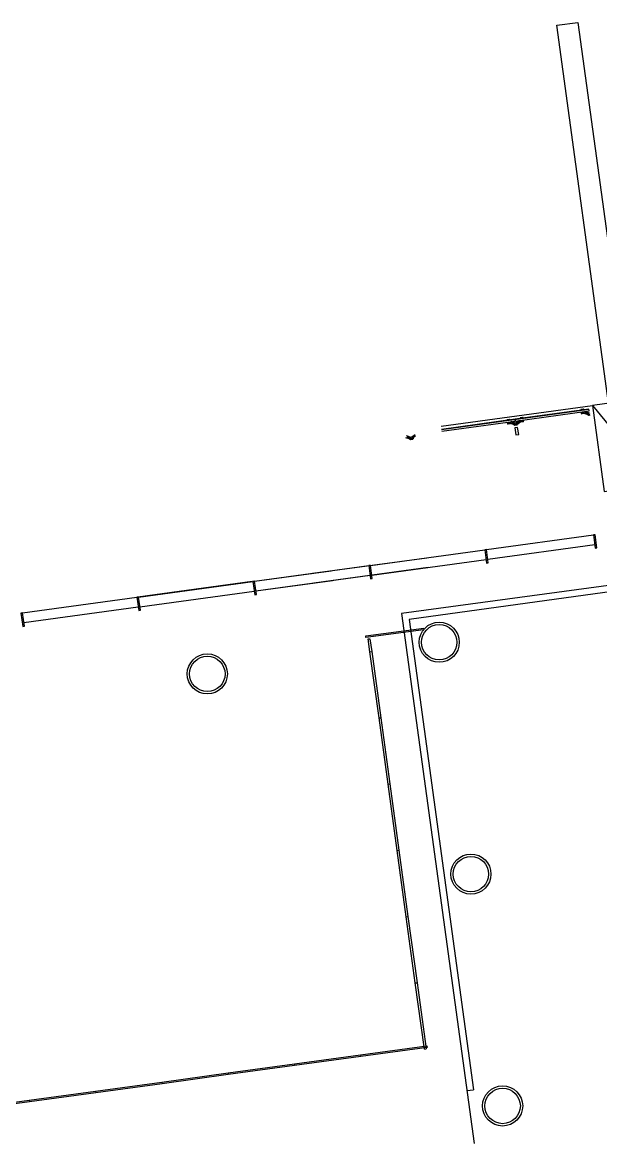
# Model space of a CAD drawing. Header units: millimetres. Extents: x -162945 to 7560, y -3558 to 130718.
# Drawn here: x -151702 to -143059, y 106128 to 122898 of the extents above; entities that cross this region are included whole.
import ezdxf

# ---------------------------------------------------------------- set-up
doc = ezdxf.new("R2010")
doc.units = ezdxf.units.MM
doc.header["$LTSCALE"] = 5
for name, color, linetype in [('A-GLAZ', 140, 'Continuous'), ('A-GLAZ-CWMG', 3, 'Continuous'), ('A-HOLE', 2, 'Continuous'), ('A—\\M+5C3C5\\M+5B4B0', 135, 'Continuous'), ('A—\\M+5C7BD\\M+5CCE5', 7, 'Continuous'), ('E-COLS-F3$0$0S-COLS-LINE', 4, 'Continuous')]:
    doc.layers.add(name, color=color, linetype=linetype)

msp = doc.modelspace()

# ---------------------------------------------------------------- linework, layer by layer
at = {"layer": 'A-GLAZ', "color": 8}
for p, q in [((-143353, 117111), (-143347, 117112)), ((-143353, 117111), (-143351, 117096)), ((-143352, 117070), (-143350, 117055)), ((-143347, 117112), (-143313, 117117)), ((-143347, 117071), (-143343, 117041)), ((-143308, 117061), (-143343, 117056)), ((-143311, 117102), (-143313, 117117)), ((-143303, 117047), (-143308, 117077)), ((-143308, 117061), (-143290, 117064)), ((-143224, 117053), (-143292, 117079)), ((-143290, 117064), (-143221, 117038)), ((-144457, 116960), (-144452, 116961)), ((-144457, 116960), (-144452, 116961)), ((-144457, 116960), (-144455, 116945)), ((-144457, 116960), (-144455, 116945)), ((-144457, 116919), (-144455, 116904)), ((-144457, 116919), (-144455, 116904)), ((-144448, 116905), (-144455, 116904)), ((-144448, 116905), (-144455, 116904)), ((-144452, 116961), (-144418, 116966)), ((-144452, 116961), (-144418, 116966)), ((-144452, 116920), (-144448, 116890)), ((-144452, 116920), (-144448, 116890)), ((-144412, 116910), (-144448, 116905)), ((-144412, 116910), (-144448, 116905)), ((-144442, 116891), (-144448, 116890)), ((-144442, 116891), (-144448, 116890)), ((-144408, 116896), (-144442, 116891)), ((-144408, 116896), (-144442, 116891)), ((-144416, 116951), (-144418, 116966)), ((-144416, 116951), (-144418, 116966)), ((-144408, 116896), (-144412, 116926)), ((-144408, 116896), (-144412, 116926)), ((-144412, 116910), (-144395, 116913)), ((-144412, 116910), (-144395, 116913)), ((-144361, 116882), (-144409, 116900)), ((-144361, 116882), (-144409, 116900)), ((-144328, 116902), (-144397, 116928)), ((-144328, 116902), (-144397, 116928)), ((-144395, 116913), (-144326, 116887)), ((-144395, 116913), (-144326, 116887)), ((-144269, 116945), (-144328, 116902)), ((-144269, 116945), (-144328, 116902)), ((-144326, 116887), (-144267, 116930)), ((-144326, 116887), (-144267, 116930)), ((-144326, 116887), (-144291, 116892)), ((-144326, 116887), (-144291, 116892)), ((-144326, 116887), (-144309, 116889)), ((-144326, 116887), (-144309, 116889)), ((-144309, 116889), (-144291, 116892)), ((-144309, 116889), (-144291, 116892)), ((-144304, 116875), (-144306, 116890)), ((-144304, 116875), (-144306, 116890)), ((-144304, 116875), (-144306, 116890)), ((-144304, 116875), (-144306, 116890)), ((-144304, 116875), (-144306, 116890)), ((-144304, 116875), (-144306, 116890)), ((-144304, 116875), (-144306, 116890)), ((-144304, 116875), (-144306, 116890)), ((-144301, 116890), (-144302, 116894)), ((-144301, 116890), (-144302, 116894)), ((-144301, 116890), (-144302, 116894)), ((-144301, 116890), (-144302, 116894)), ((-144250, 116922), (-144291, 116892)), ((-144250, 116922), (-144291, 116892)), ((-144267, 116930), (-144249, 116933)), ((-144267, 116930), (-144249, 116933)), ((-144259, 116987), (-144225, 116992)), ((-144259, 116987), (-144225, 116992)), ((-144259, 116987), (-144257, 116972)), ((-144259, 116987), (-144257, 116972)), ((-144254, 116947), (-144250, 116917)), ((-144254, 116947), (-144250, 116917)), ((-144216, 116922), (-144250, 116917)), ((-144216, 116922), (-144250, 116917)), ((-144214, 116937), (-144249, 116933)), ((-144214, 116937), (-144249, 116933)), ((-144225, 116992), (-144220, 116993)), ((-144225, 116992), (-144220, 116993)), ((-144218, 116978), (-144220, 116993)), ((-144218, 116978), (-144220, 116993)), ((-144210, 116923), (-144216, 116922)), ((-144210, 116923), (-144216, 116922)), ((-144210, 116923), (-144214, 116953)), ((-144210, 116923), (-144214, 116953)), ((-144207, 116938), (-144214, 116937)), ((-144207, 116938), (-144214, 116937)), ((-144207, 116938), (-144209, 116953)), ((-144207, 116938), (-144209, 116953)), ((-143343, 117056), (-143350, 117055)), ((-143337, 117042), (-143343, 117041)), ((-143303, 117047), (-143337, 117042)), ((-143257, 117033), (-143304, 117051)), ((-143257, 117033), (-143221, 117038)), ((-143257, 117033), (-143239, 117035)), ((-143247, 117038), (-143246, 117034)), ((-143247, 117038), (-143246, 117034)), ((-143241, 117035), (-143239, 117020)), ((-143241, 117035), (-143239, 117020)), ((-143241, 117035), (-143239, 117020)), ((-143241, 117035), (-143239, 117020)), ((-143239, 117035), (-143221, 117038)), ((-143219, 117023), (-143239, 117020)), ((-143219, 117023), (-143239, 117020)), ((-143233, 117021), (-143239, 117020)), ((-143233, 117021), (-143239, 117020)), ((-143219, 117023), (-143233, 117021)), ((-143219, 117023), (-143233, 117021)), ((-145829, 116732), (-145889, 116688)), ((-145829, 116732), (-145889, 116688)), ((-144361, 116882), (-144326, 116887)), ((-144361, 116882), (-144326, 116887)), ((-144361, 116882), (-144344, 116884)), ((-144361, 116882), (-144344, 116884)), ((-144352, 116887), (-144351, 116883)), ((-144352, 116887), (-144351, 116883)), ((-144352, 116887), (-144351, 116883)), ((-144352, 116887), (-144351, 116883)), ((-144346, 116884), (-144344, 116869)), ((-144346, 116884), (-144344, 116869)), ((-144346, 116884), (-144344, 116869)), ((-144346, 116884), (-144344, 116869)), ((-144346, 116884), (-144344, 116869)), ((-144346, 116884), (-144344, 116869)), ((-144346, 116884), (-144344, 116869)), ((-144346, 116884), (-144344, 116869)), ((-144344, 116884), (-144326, 116887)), ((-144344, 116884), (-144326, 116887)), ((-144310, 116874), (-144344, 116869)), ((-144310, 116874), (-144344, 116869)), ((-144310, 116874), (-144344, 116869)), ((-144310, 116874), (-144344, 116869)), ((-144338, 116870), (-144344, 116869)), ((-144338, 116870), (-144344, 116869)), ((-144338, 116870), (-144344, 116869)), ((-144338, 116870), (-144344, 116869)), ((-144298, 116840), (-144341, 116834)), ((-144341, 116834), (-144327, 116731)), ((-144304, 116875), (-144338, 116870)), ((-144304, 116875), (-144338, 116870)), ((-144304, 116875), (-144338, 116870)), ((-144304, 116875), (-144338, 116870)), ((-144327, 116731), (-144283, 116737)), ((-144304, 116875), (-144310, 116874)), ((-144304, 116875), (-144310, 116874)), ((-144304, 116875), (-144310, 116874)), ((-144304, 116875), (-144310, 116874)), ((-144283, 116737), (-144298, 116840)), ((-145922, 116669), (-145969, 116687)), ((-145922, 116669), (-145969, 116687)), ((-145889, 116688), (-145958, 116714)), ((-145889, 116688), (-145958, 116714)), ((-145955, 116699), (-145887, 116674)), ((-145955, 116699), (-145887, 116674)), ((-145922, 116669), (-145904, 116671)), ((-145922, 116669), (-145904, 116671)), ((-145922, 116669), (-145904, 116671)), ((-145922, 116669), (-145904, 116671)), ((-145912, 116674), (-145911, 116670)), ((-145912, 116674), (-145911, 116670)), ((-145912, 116674), (-145911, 116670)), ((-145912, 116674), (-145911, 116670)), ((-145907, 116671), (-145904, 116656)), ((-145907, 116671), (-145904, 116656)), ((-145907, 116671), (-145904, 116656)), ((-145907, 116671), (-145904, 116656)), ((-145907, 116671), (-145904, 116656)), ((-145907, 116671), (-145904, 116656)), ((-145907, 116671), (-145904, 116656)), ((-145907, 116671), (-145904, 116656)), ((-145904, 116671), (-145887, 116674)), ((-145904, 116671), (-145887, 116674)), ((-145871, 116661), (-145904, 116656)), ((-145871, 116661), (-145904, 116656)), ((-145871, 116661), (-145904, 116656)), ((-145871, 116661), (-145904, 116656)), ((-145899, 116657), (-145904, 116656)), ((-145899, 116657), (-145904, 116656)), ((-145899, 116657), (-145904, 116656)), ((-145899, 116657), (-145904, 116656)), ((-145865, 116661), (-145899, 116657)), ((-145865, 116661), (-145899, 116657)), ((-145865, 116661), (-145899, 116657)), ((-145865, 116661), (-145899, 116657)), ((-145887, 116674), (-145827, 116717)), ((-145887, 116674), (-145827, 116717)), ((-145887, 116674), (-145852, 116678)), ((-145887, 116674), (-145852, 116678)), ((-145887, 116674), (-145869, 116676)), ((-145887, 116674), (-145869, 116676)), ((-145865, 116661), (-145871, 116661)), ((-145865, 116661), (-145871, 116661)), ((-145865, 116661), (-145871, 116661)), ((-145865, 116661), (-145871, 116661)), ((-145869, 116676), (-145852, 116678)), ((-145869, 116676), (-145852, 116678)), ((-145865, 116661), (-145867, 116676)), ((-145865, 116661), (-145867, 116676)), ((-145865, 116661), (-145867, 116676)), ((-145865, 116661), (-145867, 116676)), ((-145865, 116661), (-145867, 116676)), ((-145865, 116661), (-145867, 116676)), ((-145865, 116661), (-145867, 116676)), ((-145865, 116661), (-145867, 116676)), ((-145862, 116677), (-145862, 116681)), ((-145862, 116677), (-145862, 116681)), ((-145862, 116677), (-145862, 116681)), ((-145862, 116677), (-145862, 116681))]:
    msp.add_line(p, q, dxfattribs=at)
at = {"layer": 'A-GLAZ-CWMG', "color": 8}
for p, q in [((-144765, 115014), (-143165, 115233)), ((-143141, 115236), (-143165, 115233)), ((-143165, 115233), (-143138, 115034)), ((-143114, 115038), (-143141, 115236)), ((-143145, 115084), (-144744, 114865)), ((-147365, 114659), (-145656, 114892)), ((-146498, 114777), (-144789, 115011)), ((-144765, 115014), (-144789, 115011)), ((-144789, 115011), (-144762, 114812)), ((-144737, 114816), (-144765, 115014)), ((-143138, 115034), (-143114, 115038)), ((-148232, 114540), (-146523, 114774)), ((-145636, 114744), (-147345, 114510)), ((-146498, 114777), (-146523, 114774)), ((-146523, 114774), (-146496, 114575)), ((-146471, 114579), (-146498, 114777)), ((-144769, 114862), (-146478, 114628)), ((-144762, 114812), (-144737, 114816)), ((-148232, 114540), (-147086, 114697)), ((-146503, 114625), (-148212, 114391)), ((-147066, 114548), (-148212, 114391)), ((-146496, 114575), (-146471, 114579)), ((-148269, 114535), (-149979, 114301)), ((-149966, 114303), (-148257, 114537)), ((-148237, 114388), (-149946, 114154)), ((-148237, 114388), (-149946, 114154)), ((-148232, 114540), (-148257, 114537)), ((-148232, 114540), (-148257, 114537)), ((-148232, 114540), (-148257, 114537)), ((-148257, 114537), (-148230, 114338)), ((-148257, 114537), (-148230, 114338)), ((-148257, 114537), (-148230, 114338)), ((-148205, 114342), (-148232, 114540)), ((-148205, 114342), (-148232, 114540)), ((-148205, 114342), (-148232, 114540)), ((-151700, 114066), (-149991, 114300)), ((-151700, 114066), (-149991, 114300)), ((-149966, 114303), (-149991, 114300)), ((-149966, 114303), (-149991, 114300)), ((-149966, 114303), (-149991, 114300)), ((-149991, 114300), (-149964, 114101)), ((-149991, 114300), (-149964, 114101)), ((-149991, 114300), (-149964, 114101)), ((-149939, 114105), (-149966, 114303)), ((-149939, 114105), (-149966, 114303)), ((-149939, 114105), (-149966, 114303)), ((-148230, 114338), (-148205, 114342)), ((-148230, 114338), (-148205, 114342)), ((-148230, 114338), (-148205, 114342)), ((-151700, 114066), (-151725, 114063)), ((-151725, 114063), (-151698, 113865)), ((-151673, 113868), (-151700, 114066)), ((-149971, 114151), (-151680, 113917)), ((-149971, 114151), (-151680, 113917)), ((-149964, 114101), (-149939, 114105)), ((-149964, 114101), (-149939, 114105)), ((-149964, 114101), (-149939, 114105)), ((-151698, 113865), (-151673, 113868)), ((-146570, 113721), (-145702, 113840)), ((-146567, 113696), (-146570, 113721)), ((-145705, 113814), (-146567, 113696)), ((-146532, 113676), (-146506, 113680)), ((-146532, 113676), (-146506, 113680)), ((-146506, 113485), (-146532, 113676)), ((-146506, 113485), (-146532, 113676)), ((-146506, 113680), (-146480, 113489)), ((-146506, 113680), (-146480, 113489)), ((-146506, 113485), (-146480, 113489)), ((-146506, 113485), (-146480, 113489)), ((-146506, 113485), (-146480, 113489)), ((-146506, 113485), (-146480, 113489)), ((-146370, 112495), (-146506, 113485)), ((-146370, 112495), (-146506, 113485)), ((-146480, 113489), (-146345, 112498)), ((-146480, 113489), (-146345, 112498)), ((-146370, 112495), (-146345, 112498)), ((-146370, 112495), (-146345, 112498)), ((-146370, 112495), (-146345, 112498)), ((-146370, 112495), (-146345, 112498)), ((-146235, 111504), (-146370, 112495)), ((-146235, 111504), (-146370, 112495)), ((-146345, 112498), (-146209, 111507)), ((-146345, 112498), (-146209, 111507)), ((-146235, 111504), (-146209, 111507)), ((-146235, 111504), (-146209, 111507)), ((-146235, 111504), (-146209, 111507)), ((-146235, 111504), (-146209, 111507)), ((-146099, 110513), (-146235, 111504)), ((-146099, 110513), (-146235, 111504)), ((-146209, 111507), (-146074, 110516)), ((-146209, 111507), (-146074, 110516)), ((-146099, 110513), (-146074, 110516)), ((-146099, 110513), (-146074, 110516)), ((-146099, 110513), (-146074, 110516)), ((-146099, 110513), (-146074, 110516)), ((-146074, 110516), (-145939, 109526)), ((-146074, 110516), (-145939, 109526)), ((-145964, 109522), (-146099, 110513)), ((-145964, 109522), (-146099, 110513)), ((-145964, 109522), (-145939, 109526)), ((-145964, 109522), (-145939, 109526)), ((-145964, 109522), (-145939, 109526)), ((-145964, 109522), (-145939, 109526)), ((-145828, 108531), (-145964, 109522)), ((-145828, 108531), (-145964, 109522)), ((-145939, 109526), (-145803, 108535)), ((-145939, 109526), (-145803, 108535)), ((-145828, 108531), (-145803, 108535)), ((-145828, 108531), (-145803, 108535)), ((-145828, 108531), (-145803, 108535)), ((-145828, 108531), (-145803, 108535)), ((-145693, 107541), (-145828, 108531)), ((-145693, 107541), (-145828, 108531)), ((-145803, 108535), (-145668, 107544)), ((-145803, 108535), (-145668, 107544)), ((-146646, 107455), (-145655, 107591)), ((-146646, 107455), (-145655, 107591)), ((-145651, 107566), (-146642, 107430)), ((-145651, 107566), (-146642, 107430)), ((-145693, 107541), (-145668, 107544)), ((-145693, 107541), (-145668, 107544)), ((-145655, 107591), (-145651, 107566)), ((-145655, 107591), (-145651, 107566)), ((-147636, 107320), (-146646, 107455)), ((-147636, 107320), (-146646, 107455)), ((-146642, 107430), (-147633, 107295)), ((-146642, 107430), (-147633, 107295)), ((-146646, 107455), (-146642, 107430)), ((-146646, 107455), (-146642, 107430)), ((-146646, 107455), (-146642, 107430)), ((-146646, 107455), (-146642, 107430)), ((-149618, 107049), (-148627, 107184)), ((-149618, 107049), (-148627, 107184)), ((-148627, 107184), (-147636, 107320)), ((-148627, 107184), (-147636, 107320)), ((-148627, 107184), (-148624, 107159)), ((-148627, 107184), (-148624, 107159)), ((-148627, 107184), (-148624, 107159)), ((-148627, 107184), (-148624, 107159)), ((-147633, 107295), (-148624, 107159)), ((-147633, 107295), (-148624, 107159)), ((-147636, 107320), (-147633, 107295)), ((-147636, 107320), (-147633, 107295)), ((-147636, 107320), (-147633, 107295)), ((-147636, 107320), (-147633, 107295)), ((-150609, 106914), (-149618, 107049)), ((-150609, 106914), (-149618, 107049)), ((-149615, 107024), (-150605, 106888)), ((-149615, 107024), (-150605, 106888)), ((-149618, 107049), (-149615, 107024)), ((-149618, 107049), (-149615, 107024)), ((-149618, 107049), (-149615, 107024)), ((-149618, 107049), (-149615, 107024)), ((-148624, 107159), (-149615, 107024)), ((-148624, 107159), (-149615, 107024)), ((-151600, 106778), (-150609, 106914)), ((-151600, 106778), (-150609, 106914)), ((-150605, 106888), (-151596, 106753)), ((-150605, 106888), (-151596, 106753)), ((-150609, 106914), (-150605, 106888)), ((-150609, 106914), (-150605, 106888)), ((-150609, 106914), (-150605, 106888)), ((-150609, 106914), (-150605, 106888)), ((-152590, 106643), (-151600, 106778)), ((-152590, 106643), (-151600, 106778)), ((-151596, 106753), (-152587, 106618)), ((-151596, 106753), (-152587, 106618)), ((-151600, 106778), (-151596, 106753)), ((-151600, 106778), (-151596, 106753)), ((-151600, 106778), (-151596, 106753)), ((-151600, 106778), (-151596, 106753))]:
    msp.add_line(p, q, dxfattribs=at)
at = {"layer": 'A-HOLE'}
msp.add_line((-145059, 106921), (-144960, 106934), dxfattribs=at)
for points in [[(-142863, 114488), (-146034, 114055), (-144950, 106128)], [(-142850, 114389), (-145921, 113969), (-144960, 106934)]]:
    msp.add_lwpolyline(points, dxfattribs=at)
at = {"layer": 'A—\\M+5C3C5\\M+5B4B0'}
for p, q in [((-145444, 116861), (-143179, 117170)), ((-145437, 116811), (-143232, 117113)), ((-143232, 117113), (-144336, 116962)), ((-144333, 116936), (-143228, 117087)), ((-143228, 117087), (-143232, 117113)), ((-144336, 116962), (-145437, 116811)), ((-145434, 116786), (-144333, 116936)), ((-144333, 116936), (-144336, 116962)), ((-144336, 116962), (-144333, 116936))]:
    msp.add_line(p, q, dxfattribs=at)
at = {"layer": 'A—\\M+5C7BD\\M+5CCE5'}
for p, q in [((-143714, 122855), (-143397, 122898)), ((-142941, 117202), (-143714, 122855)), ((-143397, 122898), (-142624, 117246))]:
    msp.add_line(p, q, dxfattribs=at)
at = {"layer": 'Defpoints'}
msp.add_lwpolyline([(-143179, 117170), (-142211, 115990)], dxfattribs=at)
at = {"layer": 'E-COLS-F3$0$0S-COLS-LINE', "color": 255}
msp.add_lwpolyline([(-143179, 117170), (-143003, 115882), (-142211, 115990), (-142387, 117278)], close=True, dxfattribs=at)
for centre, radius in [((-145471, 113627), 300), ((-145471, 113627), 265), ((-148938, 113153), 300), ((-148938, 113153), 265), ((-144997, 110159), 300), ((-144997, 110159), 265), ((-144523, 106691), 300), ((-144523, 106691), 265)]:
    msp.add_circle(centre, radius, dxfattribs=at)

doc.saveas('drawing.dxf')
